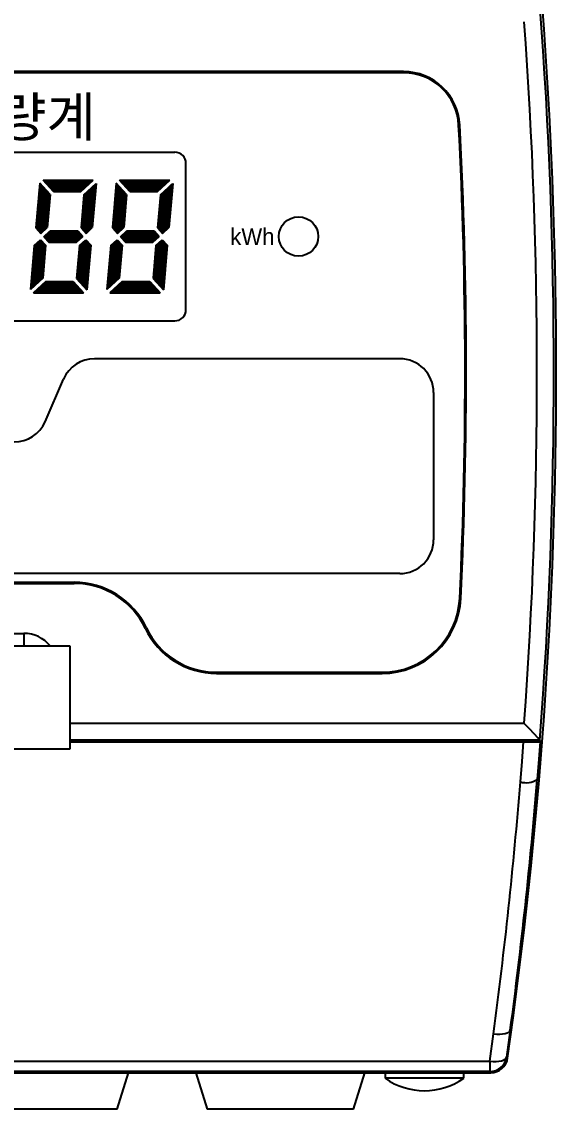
# Model space of a CAD drawing. Header units: millimetres. Extents: x 0 to 210250, y 0 to 148500.
# Drawn here: x 28328 to 31651, y 89761 to 96527 of the extents above; entities that cross this region are included whole.
import ezdxf

# ---------------------------------------------------------------- set-up
doc = ezdxf.new("R2010")
doc.units = ezdxf.units.MM
doc.header["$LTSCALE"] = 250
doc.header["$MEASUREMENT"] = 0
doc.layers.add('원격검침', color=3, linetype='Continuous')
doc.styles.add('울릉도M', font='')
doc.styles.get('울릉도M').set_extended_font_data('HY울릉도L')

msp = doc.modelspace()

# ---------------------------------------------------------------- linework, layer by layer
at = {"layer": '원격검침', "color": 3}
for p, q in [((30701.9, 96216.4), (24621.2, 96216.4)), ((30701.9, 96209.4), (24621.2, 96209.4)), ((26059.7, 95715.3), (29278.9, 95715.3)), ((29348.9, 94735.6), (29348.9, 95645.3)), ((28460, 95540.4), (28771.6, 95540.4)), ((28524.2, 95470.4), (28460, 95540.4)), ((28464.9, 95535.1), (28470.1, 95540.4)), ((28470.8, 95528.6), (28482.5, 95540.4)), ((28476.7, 95522.2), (28494.9, 95540.4)), ((28482.6, 95515.7), (28507.2, 95540.4)), ((28488.5, 95509.3), (28519.6, 95540.4)), ((28494.4, 95502.8), (28532, 95540.4)), ((28500.4, 95496.4), (28544.4, 95540.4)), ((28506.3, 95489.9), (28556.7, 95540.4)), ((28512.2, 95483.5), (28569.1, 95540.4)), ((28518.1, 95477), (28581.5, 95540.4)), ((28524, 95470.5), (28593.8, 95540.4)), ((28536.2, 95470.4), (28606.2, 95540.4)), ((28548.6, 95470.4), (28618.6, 95540.4)), ((28561, 95470.4), (28631, 95540.4)), ((28573.3, 95470.4), (28643.3, 95540.4)), ((28585.7, 95470.4), (28655.7, 95540.4)), ((28598.1, 95470.4), (28668.1, 95540.4)), ((28610.5, 95470.4), (28680.4, 95540.4)), ((28622.8, 95470.4), (28692.8, 95540.4)), ((28635.2, 95470.4), (28705.2, 95540.4)), ((28647.6, 95470.4), (28717.6, 95540.4)), ((28659.9, 95470.4), (28729.9, 95540.4)), ((28672.3, 95470.4), (28742.3, 95540.4)), ((28684.7, 95470.4), (28754.7, 95540.4)), ((28695.2, 95470.4), (28771.6, 95540.4)), ((28717.4, 95490.7), (28767, 95540.4)), ((28935.9, 95540.4), (29247.5, 95540.4)), ((29000, 95470.4), (28935.9, 95540.4)), ((28938, 95538.1), (28940.2, 95540.4)), ((28943.9, 95531.7), (28952.6, 95540.4)), ((28949.8, 95525.2), (28965, 95540.4)), ((28955.7, 95518.7), (28977.4, 95540.4)), ((28961.6, 95512.3), (28989.7, 95540.4)), ((28967.6, 95505.8), (29002.1, 95540.4)), ((28973.5, 95499.4), (29014.5, 95540.4)), ((28979.4, 95492.9), (29026.8, 95540.4)), ((28985.3, 95486.5), (29039.2, 95540.4)), ((28991.2, 95480), (29051.6, 95540.4)), ((28997.1, 95473.6), (29064, 95540.4)), ((29006.3, 95470.4), (29076.3, 95540.4)), ((29018.7, 95470.4), (29088.7, 95540.4)), ((29031.1, 95470.4), (29101.1, 95540.4)), ((29043.5, 95470.4), (29113.4, 95540.4)), ((29055.8, 95470.4), (29125.8, 95540.4)), ((29068.2, 95470.4), (29138.2, 95540.4)), ((29080.6, 95470.4), (29150.6, 95540.4)), ((29092.9, 95470.4), (29162.9, 95540.4)), ((29105.3, 95470.4), (29175.3, 95540.4)), ((29117.7, 95470.4), (29187.7, 95540.4)), ((29130.1, 95470.4), (29200, 95540.4)), ((29142.4, 95470.4), (29212.4, 95540.4)), ((29154.8, 95470.4), (29224.8, 95540.4)), ((29167.2, 95470.4), (29237.2, 95540.4)), ((29171.1, 95470.4), (29247.5, 95540.4)), ((28439.4, 95521.5), (28415.1, 95244.4)), ((28431.1, 95427.1), (28480.5, 95476.6)), ((28432.3, 95440.7), (28474.6, 95483)), ((28433.5, 95454.3), (28468.7, 95489.5)), ((28434.7, 95467.8), (28462.8, 95495.9)), ((28435.9, 95481.4), (28456.9, 95502.4)), ((28437.1, 95494.9), (28451, 95508.8)), ((28438.3, 95508.5), (28445, 95515.3)), ((28503.5, 95451.5), (28439.4, 95521.5)), ((28709.4, 95396.2), (28786.4, 95473.1)), ((28710.6, 95409.7), (28787.6, 95486.7)), ((28711.8, 95423.3), (28788.8, 95500.3)), ((28713, 95436.8), (28790, 95513.8)), ((28714.1, 95449.7), (28790.5, 95519.7)), ((28790.5, 95519.7), (28766.5, 95246.1)), ((28915.3, 95521.5), (28891, 95244.4)), ((28906.4, 95419.9), (28959.6, 95473.1)), ((28907.6, 95433.5), (28953.7, 95479.6)), ((28908.8, 95447), (28947.7, 95486)), ((28909.9, 95460.6), (28941.8, 95492.5)), ((28911.1, 95474.1), (28935.9, 95498.9)), ((28912.3, 95487.7), (28930, 95505.4)), ((28913.5, 95501.3), (28924.1, 95511.8)), ((28914.7, 95514.8), (28918.2, 95518.3)), ((28979.4, 95451.5), (28915.3, 95521.5)), ((29185.9, 95402.5), (29262.8, 95479.5)), ((29187, 95416), (29264, 95493)), ((29188.2, 95429.6), (29265.2, 95506.6)), ((29189.4, 95443.2), (29261.9, 95515.7)), ((29190, 95449.7), (29266.4, 95519.7)), ((29266.4, 95519.7), (29242.4, 95246.1)), ((28422.8, 95332.2), (28499.8, 95409.2)), ((28424, 95345.8), (28501, 95422.8)), ((28425.2, 95359.4), (28502.2, 95436.3)), ((28426.4, 95372.9), (28503.4, 95449.9)), ((28427.6, 95386.5), (28498.3, 95457.2)), ((28428.8, 95400), (28492.4, 95463.6)), ((28430, 95413.6), (28486.5, 95470.1)), ((28503.5, 95451.5), (28485.5, 95246.1)), ((28524.2, 95470.4), (28695.2, 95470.4)), ((28714.1, 95449.7), (28696.1, 95244.4)), ((28703.5, 95328.4), (28780.5, 95405.4)), ((28704.7, 95341.9), (28781.7, 95418.9)), ((28705.9, 95355.5), (28782.9, 95432.5)), ((28707.1, 95369), (28784, 95446)), ((28708.2, 95382.6), (28785.2, 95459.6)), ((28899.3, 95338.6), (28976.3, 95415.6)), ((28900.5, 95352.1), (28977.4, 95429.1)), ((28901.6, 95365.7), (28978.6, 95442.7)), ((28902.8, 95379.2), (28977.3, 95453.7)), ((28904, 95392.8), (28971.4, 95460.2)), ((28905.2, 95406.4), (28965.5, 95466.7)), ((28979.4, 95451.5), (28961.4, 95246.1)), ((29000, 95470.4), (29171.1, 95470.4)), ((29190, 95449.7), (29172, 95244.4)), ((29179.9, 95334.7), (29256.9, 95411.7)), ((29181.1, 95348.3), (29258.1, 95425.2)), ((29182.3, 95361.8), (29259.3, 95438.8)), ((29183.5, 95375.4), (29260.5, 95452.4)), ((29184.7, 95388.9), (29261.7, 95465.9)), ((28416.9, 95264.5), (28493.9, 95341.4)), ((28418.1, 95278), (28495.1, 95355)), ((28419.3, 95291.6), (28496.3, 95368.6)), ((28420.5, 95305.1), (28497.4, 95382.1)), ((28421.6, 95318.7), (28498.6, 95395.7)), ((28697.6, 95260.6), (28774.6, 95337.6)), ((28698.8, 95274.1), (28775.7, 95351.1)), ((28699.9, 95287.7), (28776.9, 95364.7)), ((28701.1, 95301.3), (28778.1, 95378.2)), ((28702.3, 95314.8), (28779.3, 95391.8)), ((28893.3, 95270.8), (28970.3, 95347.8)), ((28894.5, 95284.3), (28971.5, 95361.3)), ((28895.7, 95297.9), (28972.7, 95374.9)), ((28896.9, 95311.5), (28973.9, 95388.4)), ((28898.1, 95325), (28975.1, 95402)), ((29174, 95266.9), (29251, 95343.9)), ((29175.2, 95280.5), (29252.2, 95357.4)), ((29176.4, 95294), (29253.4, 95371)), ((29177.6, 95307.6), (29254.5, 95384.6)), ((29178.7, 95321.1), (29255.7, 95398.1)), ((28415.7, 95250.9), (28492.7, 95327.9)), ((28418.2, 95241), (28491.5, 95314.3)), ((28424.1, 95234.6), (28490.3, 95300.8)), ((28430, 95228.1), (28489.1, 95287.2)), ((28436, 95221.7), (28488, 95273.7)), ((28696.4, 95247), (28773.4, 95324)), ((28700.9, 95239.2), (28772.2, 95310.5)), ((28706.8, 95232.7), (28771, 95296.9)), ((28712.7, 95226.3), (28769.8, 95283.3)), ((28718.6, 95219.8), (28768.6, 95269.8)), ((28891.3, 95244), (28968, 95320.7)), ((28892.2, 95257.2), (28969.1, 95334.2)), ((28897.2, 95237.6), (28966.8, 95307.1)), ((28903.2, 95231.1), (28965.6, 95293.5)), ((28909.1, 95224.7), (28964.4, 95280)), ((29172.8, 95253.3), (29249.8, 95330.3)), ((29174, 95242.2), (29248.6, 95316.8)), ((29179.9, 95235.7), (29247.4, 95303.2)), ((29185.9, 95229.3), (29246.2, 95289.7)), ((29191.8, 95222.8), (29245.1, 95276.1)), ((28415.1, 95244.4), (28446.4, 95210.2)), ((28441.9, 95215.2), (28486.8, 95260.1)), ((28446.4, 95210.2), (28485.5, 95246.1)), ((28465.3, 95189.6), (28504.5, 95225.4)), ((28471.4, 95182.9), (28514, 95225.4)), ((28477.4, 95176.5), (28526.3, 95225.4)), ((28480.6, 95241.5), (28485.6, 95246.5)), ((28483.3, 95170), (28538.7, 95225.4)), ((28489.2, 95163.6), (28551.1, 95225.4)), ((28495.1, 95157.1), (28563.5, 95225.4)), ((28504.5, 95225.4), (28675.5, 95225.4)), ((28505.9, 95155.5), (28575.8, 95225.4)), ((28518.2, 95155.5), (28588.2, 95225.4)), ((28530.6, 95155.5), (28600.6, 95225.4)), ((28543, 95155.5), (28612.9, 95225.4)), ((28555.3, 95155.5), (28625.3, 95225.4)), ((28567.7, 95155.5), (28637.7, 95225.4)), ((28580.1, 95155.5), (28650.1, 95225.4)), ((28592.5, 95155.5), (28662.4, 95225.4)), ((28604.8, 95155.5), (28674.8, 95225.4)), ((28617.2, 95155.5), (28681.1, 95219.4)), ((28629.6, 95155.5), (28687, 95212.9)), ((28641.9, 95155.5), (28692.9, 95206.4)), ((28675.5, 95225.4), (28706.8, 95191.3)), ((28696.1, 95244.4), (28727.4, 95210.2)), ((28724.6, 95213.3), (28767.4, 95256.2)), ((28727.4, 95210.2), (28766.5, 95246.1)), ((28891, 95244.4), (28922.3, 95210.2)), ((28915, 95218.2), (28963.2, 95266.4)), ((28920.9, 95211.8), (28962, 95252.9)), ((28922.3, 95210.2), (28961.4, 95246.1)), ((28941.2, 95189.6), (28980.3, 95225.4)), ((28944.6, 95185.9), (28984.1, 95225.4)), ((28950.5, 95179.5), (28996.5, 95225.4)), ((28956.4, 95173), (29008.8, 95225.4)), ((28962.3, 95166.6), (29021.2, 95225.4)), ((28968.2, 95160.1), (29033.6, 95225.4)), ((28976, 95155.5), (29045.9, 95225.4)), ((28980.3, 95225.4), (29151.4, 95225.4)), ((28988.3, 95155.5), (29058.3, 95225.4)), ((29000.7, 95155.5), (29070.7, 95225.4)), ((29013.1, 95155.5), (29083.1, 95225.4)), ((29025.4, 95155.5), (29095.4, 95225.4)), ((29037.8, 95155.5), (29107.8, 95225.4)), ((29050.2, 95155.5), (29120.2, 95225.4)), ((29062.6, 95155.5), (29132.5, 95225.4)), ((29074.9, 95155.5), (29144.9, 95225.4)), ((29087.3, 95155.5), (29154.2, 95222.4)), ((29099.7, 95155.5), (29160.1, 95215.9)), ((29112, 95155.5), (29166, 95209.5)), ((29124.4, 95155.5), (29172, 95203)), ((29151.4, 95225.4), (29182.7, 95191.3)), ((29172, 95244.4), (29203.3, 95210.2)), ((29197.7, 95216.4), (29243.9, 95262.5)), ((29203.3, 95210.2), (29242.4, 95246.1)), ((29210.8, 95217.1), (29242.7, 95249)), ((28405.6, 95134.8), (28381.6, 94861.2)), ((28399.1, 95061.1), (28475.3, 95137.3)), ((28400.3, 95074.7), (28469.4, 95143.7)), ((28401.5, 95088.2), (28463.5, 95150.2)), ((28402.7, 95101.8), (28457.5, 95156.6)), ((28403.9, 95115.3), (28451.6, 95163.1)), ((28405, 95128.9), (28445.7, 95169.6)), ((28405.6, 95134.8), (28444.7, 95170.7)), ((28444.7, 95170.7), (28476, 95136.6)), ((28476, 95136.6), (28458, 94931.2)), ((28465.3, 95189.6), (28496.6, 95155.5)), ((28465.5, 95189.4), (28470.4, 95194.2)), ((28496.6, 95155.5), (28667.7, 95155.5)), ((28654.3, 95155.5), (28698.8, 95200)), ((28666.7, 95155.5), (28704.7, 95193.5)), ((28667.7, 95155.5), (28706.8, 95191.3)), ((28686.6, 95134.8), (28668.6, 94929.4)), ((28679.8, 95057.2), (28756.8, 95134.2)), ((28681, 95070.8), (28752.1, 95141.9)), ((28682.1, 95084.3), (28746.2, 95148.3)), ((28683.3, 95097.9), (28740.2, 95154.8)), ((28684.5, 95111.4), (28734.3, 95161.3)), ((28685.7, 95125), (28728.4, 95167.7)), ((28686.6, 95134.8), (28725.7, 95170.7)), ((28725.7, 95170.7), (28757, 95136.6)), ((28757, 95136.6), (28732.7, 94859.5)), ((28881.4, 95134.8), (28857.5, 94861.2)), ((28875.5, 95067.4), (28948.4, 95140.3)), ((28876.7, 95081), (28942.5, 95146.8)), ((28877.9, 95094.5), (28936.6, 95153.2)), ((28879.1, 95108.1), (28930.7, 95159.7)), ((28880.3, 95121.7), (28924.8, 95166.1)), ((28881.4, 95134.8), (28920.6, 95170.7)), ((28920.6, 95170.7), (28951.8, 95136.6)), ((28951.8, 95136.6), (28933.9, 94931.2)), ((28941.2, 95189.6), (28972.5, 95155.5)), ((28972.5, 95155.5), (29143.5, 95155.5)), ((29136.8, 95155.5), (29177.9, 95196.5)), ((29143.5, 95155.5), (29182.7, 95191.3)), ((29162.4, 95134.8), (29144.5, 94929.4)), ((29156.2, 95063.5), (29231.1, 95138.4)), ((29157.4, 95077.1), (29225.2, 95144.9)), ((29158.6, 95090.7), (29219.3, 95151.4)), ((29159.8, 95104.2), (29213.4, 95157.8)), ((29161, 95117.8), (29207.5, 95164.3)), ((29162.1, 95131.3), (29200.6, 95169.8)), ((29162.4, 95134.8), (29201.6, 95170.7)), ((29201.6, 95170.7), (29232.8, 95136.6)), ((29232.8, 95136.6), (29208.6, 94859.5)), ((28393.2, 94993.3), (28470.2, 95070.3)), ((28394.4, 95006.9), (28471.4, 95083.9)), ((28395.6, 95020.4), (28472.5, 95097.4)), ((28396.7, 95034), (28473.7, 95111)), ((28397.9, 95047.5), (28474.9, 95124.5)), ((28673.8, 94989.4), (28750.8, 95066.4)), ((28675, 95003), (28752, 95080)), ((28676.2, 95016.5), (28753.2, 95093.5)), ((28677.4, 95030.1), (28754.4, 95107.1)), ((28678.6, 95043.7), (28755.6, 95120.6)), ((28869.6, 94999.6), (28946.6, 95076.6)), ((28870.8, 95013.2), (28947.8, 95090.2)), ((28872, 95026.8), (28949, 95103.7)), ((28873.2, 95040.3), (28950.2, 95117.3)), ((28874.4, 95053.9), (28951.3, 95130.9)), ((29150.3, 94995.8), (29227.3, 95072.7)), ((29151.5, 95009.3), (29228.5, 95086.3)), ((29152.7, 95022.9), (29229.6, 95099.9)), ((29153.8, 95036.4), (29230.8, 95113.4)), ((29155, 95050), (29232, 95127)), ((28387.3, 94925.5), (28464.2, 95002.5)), ((28388.4, 94939.1), (28465.4, 95016.1)), ((28389.6, 94952.6), (28466.6, 95029.6)), ((28390.8, 94966.2), (28467.8, 95043.2)), ((28392, 94979.8), (28469, 95056.7)), ((28669.1, 94935.2), (28746.1, 95012.2)), ((28670.3, 94948.8), (28747.3, 95025.7)), ((28671.5, 94962.3), (28748.5, 95039.3)), ((28672, 94925.7), (28744.9, 94998.6)), ((28672.7, 94975.9), (28749.6, 95052.9)), ((28863.7, 94931.8), (28940.7, 95008.8)), ((28864.9, 94945.4), (28941.9, 95022.4)), ((28866.1, 94959), (28943, 95035.9)), ((28867.2, 94972.5), (28944.2, 95049.5)), ((28868.4, 94986.1), (28945.4, 95063.1)), ((29145.1, 94928.7), (29221.3, 95005)), ((29145.5, 94941.5), (29222.5, 95018.5)), ((29146.7, 94955.1), (29223.7, 95032.1)), ((29147.9, 94968.6), (29224.9, 95045.6)), ((29149.1, 94982.2), (29226.1, 95059.2)), ((28458, 94931.2), (28381.6, 94861.2)), ((28382.5, 94871.3), (28459.5, 94948.3)), ((28383.7, 94884.9), (28460.7, 94961.8)), ((28384.9, 94898.4), (28461.9, 94975.4)), ((28386.1, 94912), (28463, 94989)), ((28419.2, 94895.6), (28458.3, 94934.7)), ((28677.9, 94919.3), (28743.7, 94985.1)), ((28683.8, 94912.8), (28742.5, 94971.5)), ((28689.7, 94906.4), (28741.3, 94958)), ((28695.7, 94899.9), (28740.2, 94944.4)), ((28701.6, 94893.4), (28739, 94930.8)), ((28933.9, 94931.2), (28857.5, 94861.2)), ((28857.8, 94864.1), (28934.7, 94941)), ((28858.9, 94877.6), (28935.9, 94954.6)), ((28860.1, 94891.2), (28937.1, 94968.2)), ((28861.3, 94904.7), (28938.3, 94981.7)), ((28862.5, 94918.3), (28939.5, 94995.3)), ((29151, 94922.3), (29220.1, 94991.4)), ((29156.9, 94915.8), (29219, 94977.8)), ((29162.9, 94909.4), (29217.8, 94964.3)), ((29168.8, 94902.9), (29216.6, 94950.7)), ((29174.7, 94896.5), (29215.4, 94937.2)), ((28476.9, 94910.5), (28400.5, 94840.5)), ((28413.6, 94840.5), (28483.6, 94910.5)), ((28426, 94840.5), (28496, 94910.5)), ((28438.4, 94840.5), (28508.3, 94910.5)), ((28450.7, 94840.5), (28520.7, 94910.5)), ((28463.1, 94840.5), (28533.1, 94910.5)), ((28475.5, 94840.5), (28545.5, 94910.5)), ((28476.9, 94910.5), (28648, 94910.5)), ((28487.8, 94840.5), (28557.8, 94910.5)), ((28500.2, 94840.5), (28570.2, 94910.5)), ((28512.6, 94840.5), (28582.6, 94910.5)), ((28525, 94840.5), (28594.9, 94910.5)), ((28537.3, 94840.5), (28607.3, 94910.5)), ((28549.7, 94840.5), (28619.7, 94910.5)), ((28562.1, 94840.5), (28632.1, 94910.5)), ((28574.4, 94840.5), (28644.4, 94910.5)), ((28586.8, 94840.5), (28652.2, 94905.9)), ((28599.2, 94840.5), (28658.1, 94899.5)), ((28611.6, 94840.5), (28664, 94893)), ((28623.9, 94840.5), (28669.9, 94886.5)), ((28636.3, 94840.5), (28675.8, 94880.1)), ((28648, 94910.5), (28712.1, 94840.5)), ((28648.7, 94840.5), (28681.8, 94873.6)), ((28661, 94840.5), (28687.7, 94867.2)), ((28668.6, 94929.4), (28732.7, 94859.5)), ((28707.5, 94887), (28737.8, 94917.3)), ((28713.4, 94880.5), (28736.6, 94903.7)), ((28719.3, 94874.1), (28735.4, 94890.2)), ((28725.2, 94867.6), (28734.2, 94876.6)), ((28731.2, 94861.2), (28733, 94863.1)), ((28952.8, 94910.5), (28876.4, 94840.5)), ((28883.7, 94840.5), (28953.7, 94910.5)), ((28896.1, 94840.5), (28966.1, 94910.5)), ((28908.5, 94840.5), (28978.4, 94910.5)), ((28920.8, 94840.5), (28990.8, 94910.5)), ((28933.2, 94840.5), (29003.2, 94910.5)), ((28945.6, 94840.5), (29015.6, 94910.5)), ((28952.8, 94910.5), (29123.8, 94910.5)), ((28958, 94840.5), (29027.9, 94910.5)), ((28970.3, 94840.5), (29040.3, 94910.5)), ((28982.7, 94840.5), (29052.7, 94910.5)), ((28995.1, 94840.5), (29065, 94910.5)), ((29007.4, 94840.5), (29077.4, 94910.5)), ((29019.8, 94840.5), (29089.8, 94910.5)), ((29032.2, 94840.5), (29102.2, 94910.5)), ((29044.6, 94840.5), (29114.5, 94910.5)), ((29056.9, 94840.5), (29125.3, 94908.9)), ((29069.3, 94840.5), (29131.2, 94902.5)), ((29081.7, 94840.5), (29137.1, 94896)), ((29094, 94840.5), (29143.1, 94889.6)), ((29106.4, 94840.5), (29149, 94883.1)), ((29118.8, 94840.5), (29154.9, 94876.6)), ((29123.8, 94910.5), (29188, 94840.5)), ((29131.2, 94840.5), (29160.8, 94870.2)), ((29143.5, 94840.5), (29166.7, 94863.7)), ((29144.5, 94929.4), (29208.6, 94859.5)), ((29180.6, 94890), (29214.2, 94923.6)), ((29186.5, 94883.5), (29213, 94910.1)), ((29192.4, 94877.1), (29211.8, 94896.5)), ((29198.4, 94870.6), (29210.7, 94882.9)), ((29204.3, 94864.2), (29209.5, 94869.4)), ((28400.5, 94840.5), (28712.1, 94840.5)), ((28401.2, 94840.5), (28409, 94848.3)), ((28673.4, 94840.5), (28693.6, 94860.7)), ((28685.8, 94840.5), (28699.5, 94854.3)), ((28698.2, 94840.5), (28705.4, 94847.8)), ((28710.5, 94840.5), (28711.3, 94841.4)), ((28876.4, 94840.5), (29188, 94840.5)), ((29155.9, 94840.5), (29172.6, 94857.3)), ((29168.3, 94840.5), (29178.5, 94850.8)), ((29180.6, 94840.5), (29184.5, 94844.4)), ((26059.7, 94665.6), (29278.9, 94665.6)), ((30678.5, 94430.1), (28780.4, 94430.1)), ((28472.4, 94038.4), (28587.8, 94303.8)), ((30888.5, 94220.1), (30888.5, 93303.4)), ((30678.5, 93093.4), (24660, 93093.4)), ((26669.5, 93039.2), (28653.6, 93039.2)), ((26669.5, 93032.2), (28653.6, 93032.2)), ((27458.1, 92721.3), (28340.9, 92721.3)), ((28340.9, 92721.3), (28340.9, 92643.8)), ((27367.6, 92643.8), (28627.3, 92643.8)), ((28627.3, 92643.8), (28627.3, 92000)), ((29538.8, 92479.4), (30568.7, 92479.4)), ((29538.8, 92472.4), (30568.7, 92472.4)), ((28627.3, 92162), (31452.2, 92162)), ((31452.5, 92161.6), (31452.2, 92162)), ((31482.4, 92129.5), (31452.5, 92161.6)), ((31515.7, 92093.6), (31482.4, 92129.5)), ((31536, 92071.8), (31515.7, 92093.6)), ((31549.6, 92057), (28627.3, 92057)), ((28627.3, 92046.5), (29411.1, 92046.5)), ((28627.3, 92045.5), (31447.8, 92045.5)), ((29411.1, 92046.5), (29516.1, 92046.5)), ((29411.1, 92046.5), (29411.1, 92045.5)), ((29414.5, 92045.5), (29414.5, 92046.5)), ((29512.7, 92046.5), (29512.7, 92045.5)), ((29516.1, 92046.5), (29621.1, 92046.5)), ((29516.1, 92045.5), (29516.1, 92046.5)), ((29621.1, 92046.5), (29680.5, 92052.5)), ((29680.5, 92052.5), (31368.6, 92052.5)), ((30551.8, 92052.5), (30551.8, 92045.5)), ((30551.8, 92052.5), (30551.8, 92045.5)), ((31111.7, 92045.5), (31111.7, 92052.5)), ((31111.7, 92052.5), (31111.7, 92045.5)), ((31195.7, 92045.5), (31195.7, 92052.5)), ((31368, 92045.5), (31368.6, 92052.5)), ((31368.6, 92052.5), (31553.9, 92052.5)), ((31438.7, 91924.6), (31447.8, 92045.5)), ((31447.8, 92045.5), (31551.5, 92045.5)), ((31545.8, 92061.1), (31536, 92071.8)), ((31551.5, 92045.5), (31543.3, 91938.8)), ((31549.6, 92057), (31545.8, 92061.1)), ((31553.9, 92052.5), (31549.6, 92057)), ((31551.5, 92045.5), (31553.4, 92045.5)), ((31553.3, 92045.5), (31553.9, 92052.5)), ((28627.3, 92000), (27367.6, 92000)), ((31428.6, 91796.8), (31438.7, 91924.6)), ((31543.3, 91938.8), (31533.2, 91811.7)), ((31238.7, 90059.8), (31261.6, 90229.4)), ((31261.6, 90229.4), (31281.2, 90227.8)), ((31281.2, 90227.8), (31300, 90227.7)), ((31300, 90227.7), (31317.6, 90228.9)), ((31317.6, 90228.9), (31333.1, 90231.6)), ((31333.1, 90231.6), (31346, 90235.6)), ((31365.6, 90253.6), (31342.7, 90085)), ((31346, 90235.6), (31356, 90240.7)), ((31356, 90240.7), (31362.6, 90246.8)), ((31362.6, 90246.8), (31365.6, 90253.6)), ((28151.4, 90059.8), (31238.7, 90059.8)), ((31238.7, 90059.8), (31258.3, 90058.2)), ((31238.7, 90059.8), (31238.7, 89994.9)), ((31277.1, 90058.1), (31294.6, 90059.4)), ((31294.6, 90059.4), (31310.1, 90062.2)), ((31310.1, 90062.2), (31323, 90066.3)), ((31323, 90066.3), (31333, 90071.6)), ((31333, 90071.6), (31339.6, 90078)), ((31339.6, 90078), (31342.7, 90085)), ((31342.7, 90085), (31343.4, 90084.1)), ((31343.4, 90084.1), (31343.6, 90084)), ((31343.6, 90084), (31344.5, 90083)), ((31241.1, 89992.1), (24082, 89992.1)), ((24082.3, 89992.4), (31240.8, 89992.4)), ((31238.7, 89994.9), (28151.4, 89994.9)), ((31239.7, 89993.8), (31238.7, 89994.9)), ((31240.8, 89992.4), (31239.7, 89993.8)), ((31242.8, 89990.2), (31240.8, 89992.4)), ((31258.3, 90058.2), (31277.1, 90058.1)), ((24078.4, 89988), (31244.7, 89988)), ((24078.4, 89988), (31244.7, 89988)), ((28921.2, 89760.5), (28991.2, 89988)), ((29411.1, 89988), (29481.1, 89760.5)), ((30390.9, 89760.5), (30460.9, 89988)), ((30586.8, 89988), (30586.8, 89953)), ((31036.8, 89953), (30586.8, 89953)), ((31076.7, 89953), (31036.8, 89953)), ((31076.7, 89953), (31076.7, 89988)), ((31244.7, 89988), (31242.8, 89990.2)), ((28921.2, 89760.5), (28011.5, 89760.5)), ((30390.9, 89760.5), (29481.1, 89760.5))]:
    msp.add_line(p, q, dxfattribs=at)
msp.add_circle((30048.7, 95190.5), 122.5, dxfattribs=at)
for centre, radius, start, end in [((1418.6, 94344.4), 30232.6, 351.88762, 8.11238), ((1418.6, 94344.4), 30232.6, 351.88763, 8.11237), ((1418.6, 94344.4), 30217.8, 355.65881, 4.34119), ((1418.6, 94344.4), 30112.8, 355.84393, 4.15607), ((30701.9, 95866.5), 349.9, 2.97552, 90), ((30701.9, 95866.5), 342.9, 2.97552, 90), ((1418.6, 94344.4), 29665.8, 357.28534, 2.97552), ((1418.6, 94344.4), 29672.7, 357.28534, 2.97552), ((29278.9, 95645.3), 70, 0, 90), ((29278.9, 94735.6), 70, 270, 0), ((28780.4, 94220.1), 209.9, 90, 156.50143), ((30678.5, 94220.1), 209.9, 0, 90), ((28279.9, 94122.2), 209.9, 270, 336.50143), ((30678.5, 93303.4), 209.9, 270, 0), ((28653.6, 92542.3), 496.9, 25.37693, 90), ((28653.6, 92542.3), 489.9, 25.37693, 90), ((30568.7, 92962.2), 482.9, 270, 357.28534), ((30568.7, 92962.2), 489.9, 270, 357.28534), ((29538.8, 92962.2), 489.9, 205.37693, 270), ((29538.8, 92962.2), 482.9, 205.37693, 270), ((11.3, 94351.3), 31520.9, 352.48593, 355.35147), ((589.7, 94351.8), 31047.5, 352.41489, 355.30721), ((31463.2, 91928.1), 135.8, 255.2262, 301.02938), ((31238.7, 90099.8), 105, 270.0044, 351.89461), ((31240.7, 90097.2), 104.7, 270.07837, 352.19233), ((31244.7, 90092.9), 105, 269.9995, 351.88813), ((31247.6, 90091.9), 102, 280.4982, 352.24425), ((30831.8, 90302.9), 427.1, 235.00798, 304.99202)]:
    msp.add_arc(centre, radius, start, end, dxfattribs=at)
msp.add_ellipse((28340.9, 92511.3), major_axis=(148.5, 148.5), ratio=0.999924, start_param=6.180703, end_param=7.068545, dxfattribs=at)

# ---------------------------------------------------------------- texts
at = {"layer": '원격검침', "color": 3, "style": '울릉도M'}
for s, height, p in [('전자식전력량계', 244.94, (26637.5, 95812.2)), ('kWh', 104.97, (29624.5, 95137.2))]:
    msp.add_text(s, height=height, dxfattribs=at).set_placement(p)

doc.saveas('drawing.dxf')
